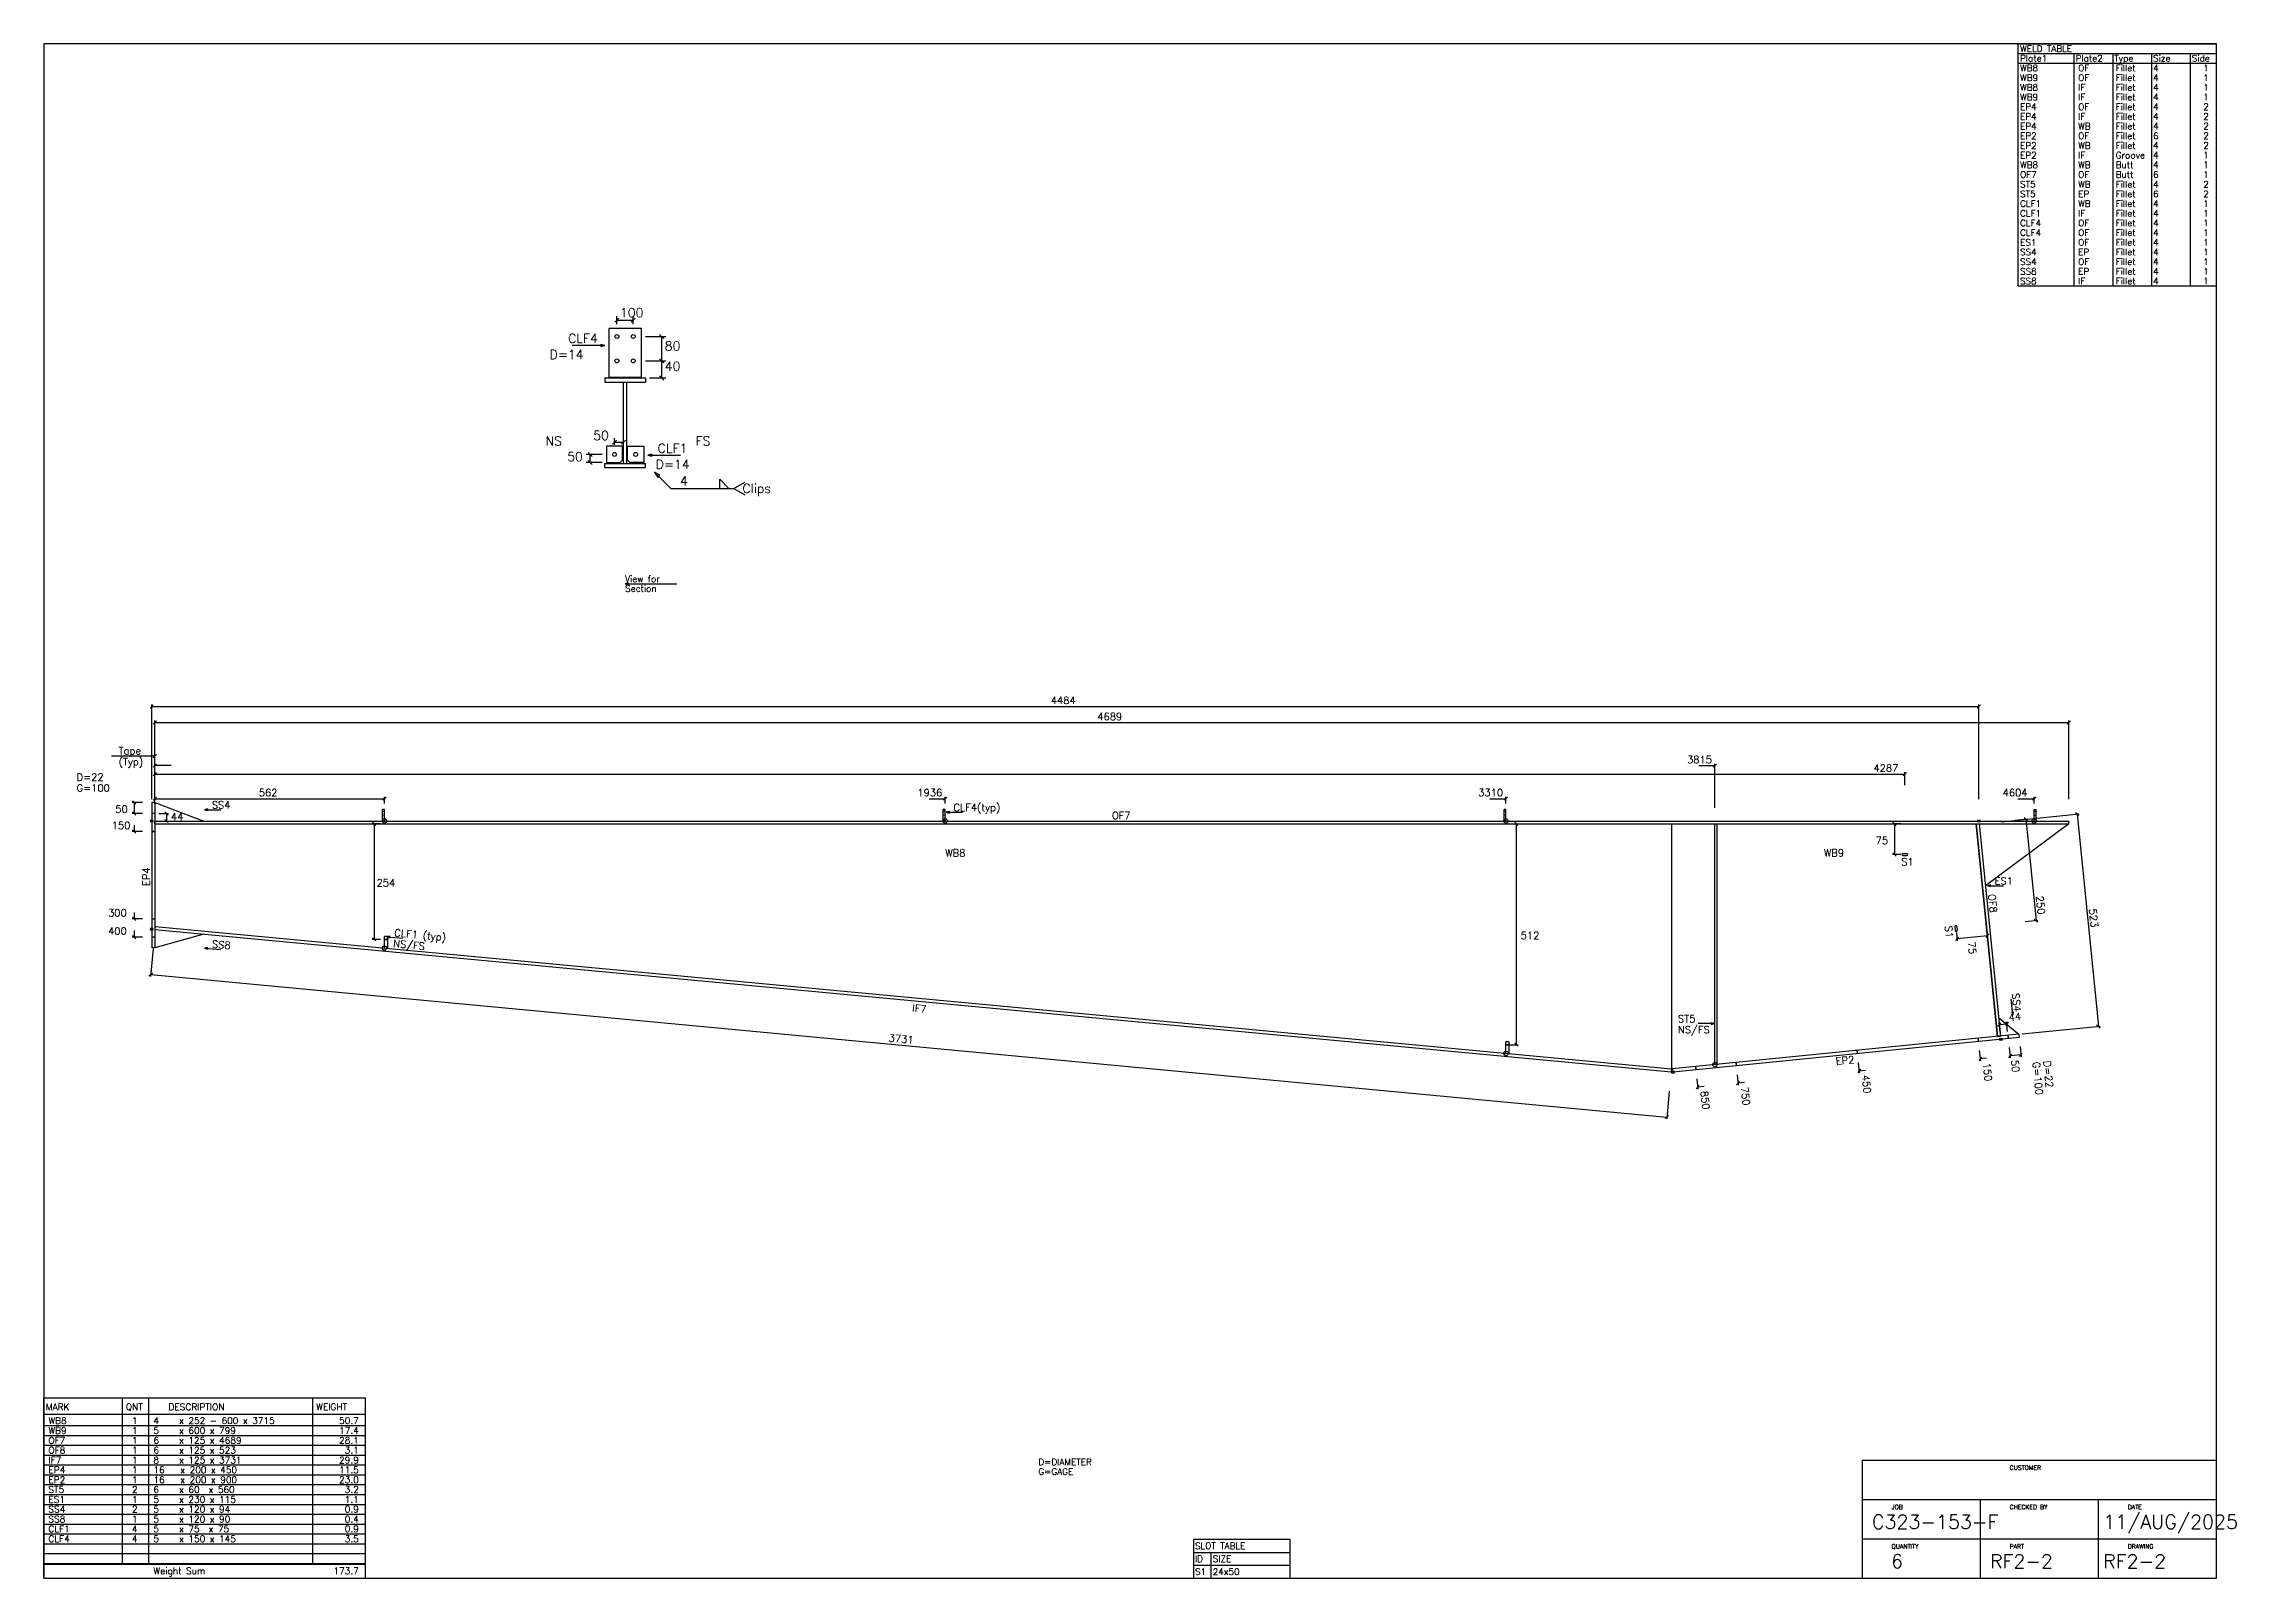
# Model space of a CAD drawing. Extents: x 0 to 849, y 0 to 594.
import ezdxf
from ezdxf.enums import TextEntityAlignment as Align

# ---------------------------------------------------------------- set-up
doc = ezdxf.new("R2010")
doc.units = 0
doc.linetypes.add('CONTIN', pattern=[0])
doc.linetypes.add('DASHED', pattern=[2.3812, 1.5875, -0.7937])
doc.layers.get('0').update_dxf_attribs({"linetype": 'CONTIN'})
for name, color, linetype in [('1', 7, 'CONTIN'), ('11', 7, 'CONTIN'), ('12', 2, 'CONTIN'), ('13', 2, 'CONTIN'), ('14', 7, 'CONTIN'), ('15', 6, 'CONTIN'), ('2', 7, 'CONTIN'), ('20', 7, 'CONTIN'), ('21', 7, 'CONTIN'), ('22', 7, 'CONTIN'), ('3', 1, 'CONTIN'), ('4', 1, 'CONTIN'), ('5', 7, 'CONTIN'), ('6', 4, 'CONTIN'), ('7', 3, 'DASHED'), ('9', 7, 'CONTIN')]:
    doc.layers.add(name, color=color, linetype=linetype)
doc.styles.add('SIMPLEX', font='SIMPLEX')

# ---------------------------------------------------------------- blocks, each defined once
blk = doc.blocks.new('SLOTTD')
at = {"layer": '6'}
for p, q in [((-25.4, 12.7), (25.4, 12.7)), ((-25.4, -12.7), (25.4, -12.7))]:
    blk.add_line(p, q, dxfattribs=at)
for centre, start, end in [((-25.4, 0), 90, 270), ((25.4, 0), 270, 90)]:
    blk.add_arc(centre, 12.7, start, end, dxfattribs=at)
blk = doc.blocks.new('ARROW')
at = {"layer": '2'}
blk.add_line((-0.635, -0.635), (0.635, 0.635), dxfattribs=at)
blk = doc.blocks.new('FLGHOL')
at = {"layer": '6'}
blk.add_solid([(-6.35, 0), (6.35, 0), (-6.35, 25.4), (6.35, 25.4)], dxfattribs=at)
blk = doc.blocks.new('GRTCLPB')
at = {"layer": '13'}
for p, q in [((-12.7, 0), (-12.7, 152.4)), ((-12.7, 152.4), (12.7, 152.4)), ((-12.7, 0), (12.7, 0)), ((12.7, 0), (12.7, 152.4))]:
    blk.add_line(p, q, dxfattribs=at)
at = {"layer": '6'}
for points in [[(-12.7, 119.38), (12.7, 119.38), (-12.7, 134.62), (12.7, 134.62)], [(-12.7, 68.58), (12.7, 68.58), (-12.7, 83.82), (12.7, 83.82)]]:
    blk.add_solid(points, dxfattribs=at)
blk = doc.blocks.new('ARROWP')
for p, q in [((0, 0), (-1.27, 0.317)), ((-1.27, 0.317), (-1.27, -0.317)), ((-1.27, -0.317), (0, 0))]:
    blk.add_line(p, q)
blk = doc.blocks.new('BRCCLP', base_point=(12.7, 0))
at = {"layer": '1'}
blk.add_solid([(-12.7, 68.58), (12.7, 68.58), (-12.7, 83.82), (12.7, 83.82)], dxfattribs=at)
at = {"layer": '2'}
for p in [(-12.7, 101.6), (12.7, 0)]:
    blk.add_line(p, (12.7, 101.6), dxfattribs=at)
blk = doc.blocks.new('CIRCLE')
at = {"layer": '1'}
blk.add_circle((0, 0), 10.2, dxfattribs=at)
blk = doc.blocks.new('ASMPIECE', base_point=(4707.6, 8732.413))
at = {"layer": '1'}
for p, q in [((4707.6, 8739.55), (9396.55, 8739.551)), ((4707.6, 8732.412), (4707.6, 8739.55)), ((4707.6, 8732.412), (4707.6, 8480.909)), ((4707.6, 8732.412), (9396.55, 8732.412)), ((8423.068, 8732.413), (8423.067, 8131.915)), ((9222.082, 8211.815), (9170.022, 8732.412)), ((9170.094, 8731.702), (9177.196, 8732.412)), ((9170.094, 8731.702), (9222.082, 8211.815)), ((9177.196, 8732.412), (9229.185, 8212.525)), ((9396.55, 8732.412), (9192.36, 8580.769)), ((9396.55, 8732.412), (9396.55, 8739.551)), ((4708.348, 8480.84), (4707.6, 8473.74)), ((4707.6, 8473.74), (8422.399, 8124.807)), ((4708.348, 8480.84), (8423.067, 8131.915)), ((5277.138, 8456.637), (5277.138, 8427.413)), ((8024.838, 8198.544), (8024.838, 8169.32)), ((9222.082, 8211.815), (9229.185, 8212.525)), ((8423.067, 8131.915), (8422.399, 8124.807))]:
    blk.add_line(p, q, dxfattribs=at)
at = {"layer": '12'}
for p, q in [((4707.6, 8784.838), (4699.668, 8784.838)), ((4699.668, 8784.838), (4699.668, 8428.483)), ((4707.6, 8784.838), (4707.6, 8428.483)), ((4707.6, 8428.483), (4699.668, 8428.483)), ((9274.248, 8217.032), (8426.052, 8132.213)), ((9275.038, 8209.141), (8426.842, 8124.321)), ((9274.248, 8217.032), (9275.038, 8209.141)), ((8426.052, 8132.213), (8426.842, 8124.321))]:
    blk.add_line(p, q, dxfattribs=at)
at = {"layer": '15'}
for centre in [(5270, 8739.55), (6643.801, 8739.55), (8017.7, 8739.551), (9311.599, 8739.551), (5270, 8428.083), (8017.7, 8169.99), (8529.615, 8142.807)]:
    blk.add_circle(centre, 5.33, dxfattribs=at)
at = {"layer": '2'}
for p, q in [((4699.668, 8793.458), (4699.668, 9025.081)), ((9176.482, 8793.459), (9176.482, 9025.081)), ((4699.668, 9020.322), (9176.482, 9020.323)), ((4707.6, 8793.458), (4707.6, 8985.424)), ((4707.6, 8980.665), (9396.55, 8980.666)), ((9396.55, 8793.459), (9396.55, 8985.424)), ((4707.6, 8786.32), (4707.6, 8879.937)), ((4747.256, 8875.178), (4707.6, 8875.178)), ((8489.958, 8875.179), (8529.615, 8875.179)), ((8529.615, 8772.07), (8529.615, 8879.938)), ((4707.6, 8827.589), (4707.6, 8859.314)), ((4707.6, 8854.557), (8995.021, 8854.558)), ((8995.021, 8827.591), (8995.021, 8859.316)), ((4677.46, 8784.838), (4652.08, 8784.838)), ((4677.46, 8758.188), (4652.08, 8758.188)), ((4656.839, 8784.838), (4656.839, 8758.188)), ((4707.6, 8782.38), (4707.6, 8799.036)), ((4707.6, 8794.277), (5270, 8794.277)), ((4717.117, 8758.188), (4740.912, 8758.188)), ((4736.153, 8758.188), (4736.153, 8739.55)), ((5270, 8782.38), (5270, 8799.036)), ((6604.143, 8794.277), (6643.8, 8794.277)), ((6643.8, 8782.38), (6643.8, 8799.036)), ((7978.042, 8794.277), (8017.7, 8794.277)), ((8017.7, 8782.381), (8017.7, 8799.037)), ((9230.837, 8737.775), (9421.85, 8756.877)), ((9271.942, 8794.277), (9311.6, 8794.277)), ((9311.6, 8782.381), (9311.6, 8799.037)), ((9417.114, 8756.403), (9469.103, 8236.518)), ((4677.46, 8713.772), (4652.08, 8713.772)), ((4656.839, 8729.635), (4656.839, 8713.772)), ((4717.117, 8739.55), (4740.912, 8739.55)), ((5260.482, 8732.412), (5239.86, 8732.412)), ((5244.619, 8732.412), (5244.619, 8449.498)), ((8027.218, 8732.413), (8047.84, 8732.413)), ((8043.081, 8732.413), (8043.081, 8191.405)), ((8985.503, 8732.413), (8964.881, 8732.413)), ((8969.64, 8732.413), (8969.64, 8657.413)), ((9264.727, 8741.883), (9296.295, 8745.04)), ((9291.559, 8744.566), (9316.436, 8495.807)), ((8985.503, 8657.413), (8964.881, 8657.413)), ((4677.46, 8499.549), (4652.08, 8499.549)), ((4656.839, 8515.411), (4656.839, 8499.549)), ((9289.603, 8493.123), (9321.171, 8496.28)), ((4677.46, 8455.133), (4652.08, 8455.133)), ((4656.839, 8470.995), (4656.839, 8455.133)), ((5260.482, 8449.498), (5239.86, 8449.498)), ((9121.218, 8466.719), (9123.27, 8446.199)), ((9197.424, 8458.397), (9122.796, 8450.935)), ((9195.846, 8474.182), (9197.897, 8453.662)), ((4697.215, 8363.188), (8412.015, 8014.254)), ((9228.237, 8221.996), (9225.869, 8245.673)), ((9226.343, 8240.938), (9244.89, 8242.792)), ((9246.784, 8223.852), (9244.416, 8247.527)), ((9282.825, 8217.89), (9473.838, 8236.991)), ((8027.218, 8191.405), (8047.84, 8191.405)), ((9177.457, 8177.063), (9179.982, 8151.809)), ((9250.73, 8184.391), (9253.256, 8159.137)), ((9279.3, 8166.524), (9252.782, 8163.872)), ((9277.247, 8187.043), (9279.773, 8161.789)), ((8584.415, 8117.759), (8586.94, 8092.505)), ((8880.936, 8147.412), (8883.461, 8122.158)), ((8898.771, 8128.471), (8882.987, 8126.893)), ((9195.293, 8158.123), (9179.509, 8156.544)), ((8417.949, 8077.427), (8411.57, 8009.516)), ((8485.574, 8107.875), (8488.1, 8082.621)), ((8503.41, 8088.935), (8487.626, 8087.356)), ((8602.251, 8098.819), (8586.467, 8097.241))]:
    blk.add_line(p, q, dxfattribs=at)
at = {"layer": '3'}
for p, q in [((4707.6, 8787.139), (4707.6, 8945.767)), ((4707.6, 8898.179), (4601.001, 8898.179)), ((4829.186, 8767.071), (4868.843, 8767.071)), ((6646.18, 8760.965), (6685.837, 8760.965)), ((9197.119, 8580.769), (9236.776, 8580.769)), ((5275.405, 8456.064), (5314.888, 8452.356)), ((4703.149, 8426.36), (4696.771, 8358.448)), ((4828.653, 8428.335), (4868.137, 8424.627)), ((9259.809, 8263.39), (9255.862, 8302.851)), ((8528.022, 8243.009), (8488.365, 8243.007))]:
    blk.add_line(p, q, dxfattribs=at)
at = {"layer": '9'}
for p, q in [((4707.6, 8784.838), (4827.6, 8739.55)), ((8529.615, 8142.807), (8529.634, 8732.413)), ((8529.634, 8732.413), (8534.394, 8732.413)), ((8534.394, 8732.413), (8534.375, 8142.807)), ((4827.074, 8462.518), (4707.6, 8428.483)), ((9224.609, 8258.275), (9274.248, 8217.032))]:
    blk.add_line(p, q, dxfattribs=at)
at = {"layer": '1', "yscale": 0.187, "zscale": 0.187}
for p, xscale in [((5267.62, 8739.55), -0.187), ((6641.421, 8739.55), -0.187), ((8015.321, 8739.551), -0.187), ((9313.979, 8739.551), 0.187)]:
    blk.add_blockref('GRTCLPB', p, dxfattribs=dict(at, xscale=xscale))
at = {"layer": '15', "xscale": 0.312, "yscale": 0.312, "zscale": 0.312}
for p in [(4699.668, 8739.55), (9176.482, 8739.551), (4699.668, 8474.485), (9229.974, 8204.634), (8426.842, 8124.321)]:
    blk.add_blockref('CIRCLE', p, dxfattribs=at)
at = {"layer": '2', "xscale": 6.245, "yscale": 6.245, "zscale": 6.245}
for p, rotation in [((4699.668, 9020.322), 180), ((4707.6, 8980.665), 180), ((4707.6, 8875.178), 180), ((4707.6, 8854.557), 180), ((4656.839, 8784.838), 90), ((4656.839, 8758.188), -90), ((4707.6, 8794.277), 180), ((4736.153, 8758.188), 90), ((9417.114, 8756.403), 95.711), ((4656.839, 8713.772), -90), ((4736.153, 8739.55), -90), ((5244.619, 8732.412), 90), ((8043.081, 8732.413), 90), ((8969.64, 8732.413), 90), ((9291.559, 8744.566), 95.711), ((8969.64, 8657.413), -90), ((4656.839, 8499.549), -90), ((9316.436, 8495.807), -84.289), ((4656.839, 8455.133), -90), ((5244.619, 8449.498), -90), ((9122.796, 8450.935), -174.289), ((9197.424, 8458.397), 5.711), ((9226.343, 8240.938), 365.711), ((9244.89, 8242.792), 185.711), ((9469.103, 8236.518), -84.289), ((8043.081, 8191.405), -90), ((9252.782, 8163.872), -174.289), ((9279.3, 8166.524), 5.711), ((8882.987, 8126.893), -174.289), ((9179.509, 8156.544), -174.289), ((8487.626, 8087.356), -174.289), ((8586.467, 8097.241), -174.289), ((8412.015, 8014.254), -5.366)]:
    blk.add_blockref('ARROW', p, dxfattribs=dict(at, rotation=rotation))
for p in [(9176.482, 9020.323), (9396.55, 8980.666), (8529.615, 8875.179), (8995.021, 8854.558), (5270, 8794.277), (6643.8, 8794.277), (8017.7, 8794.277), (9311.6, 8794.277)]:
    blk.add_blockref('ARROW', p, dxfattribs=at)
at = {"layer": '3', "xscale": 6.245, "yscale": 6.245, "zscale": 6.245}
blk.add_blockref('ARROW', (4707.6, 8898.179), dxfattribs=at)
for name, p, rotation in [('ARROWP', (4829.186, 8767.071), 180), ('ARROWP', (6646.18, 8760.965), 180), ('ARROWP', (9197.119, 8580.769), 180), ('ARROWP', (5275.405, 8456.064), 174.634), ('ARROWP', (4828.653, 8428.335), 174.634), ('ARROW', (4697.215, 8363.188), 174.634), ('ARROWP', (8528.022, 8243.009), 0.004), ('ARROWP', (9259.809, 8263.39), -84.289)]:
    blk.add_blockref(name, p, dxfattribs=dict(at, rotation=rotation))
at = {"layer": '6'}
for name, p, xscale, yscale, zscale, rotation in [('FLGHOL', (4699.668, 8758.188), 0.281, 0.312, 0.312, -90), ('FLGHOL', (4699.668, 8713.772), 0.281, 0.312, 0.312, -90), ('FLGHOL', (4699.668, 8499.549), 0.281, 0.312, 0.312, -90), ('FLGHOL', (4699.668, 8455.133), 0.281, 0.312, 0.312, -90), ('SLOTTD', (9120.271, 8476.189), 0.187, 0.187, 0.187, -84.289), ('FLGHOL', (8877.937, 8177.401), 0.281, 0.312, 0.312, -174.289), ('FLGHOL', (9174.458, 8207.053), 0.281, 0.312, 0.312, -174.289), ('FLGHOL', (9247.731, 8214.381), 0.281, 0.312, 0.312, -174.289), ('FLGHOL', (8482.575, 8137.865), 0.281, 0.312, 0.312, -174.289), ('FLGHOL', (8581.416, 8147.749), 0.281, 0.312, 0.312, -174.289)]:
    blk.add_blockref(name, p, dxfattribs=dict(at, xscale=xscale, yscale=yscale, zscale=zscale, rotation=rotation))
at = {"layer": '6', "xscale": 0.187, "yscale": 0.187, "zscale": 0.187}
blk.add_blockref('SLOTTD', (8995.021, 8657.413), dxfattribs=at)
at = {"layer": '7', "xscale": -0.281, "yscale": 0.281, "zscale": 0.281}
for p in [(5270, 8428.083), (8017.7, 8169.99)]:
    blk.add_blockref('BRCCLP', p, dxfattribs=at)
at = {"layer": '11', "style": 'SIMPLEX'}
for s, p in [('4484', (6902.543, 9026.244)), ('4689', (7016.542, 8986.587)), ('3815', (8461.512, 8881.102)), ('4287', (8918.034, 8860.479)), ('562', (4962.15, 8800.2)), ('1936', (6575.695, 8800.199)), ('3310', (7949.595, 8800.2)), ('4604', (9234.612, 8800.2)), ('50', (4610.625, 8759.669)), ('44', (4746.834, 8741.03)), ('150', (4601.742, 8719.694)), ('75', (8923.427, 8683.069)), ('254', (5250.542, 8579.11)), ('300', (4592.859, 8505.471)), ('400', (4592.859, 8461.055)), ('512', (8053.762, 8450.065))]:
    blk.add_text(s, height=17.766, dxfattribs=at).set_placement(p)
for s, rotation, p in [('250', -84.289, (9316.436, 8555.323)), ('523', -84.289, (9446.35, 8523.567)), ('75', -84.289, (9149.387, 8442.859)), ('44', 5.711, (9250.193, 8249.273)), ('3731', -5.366, (6504.592, 8199.367)), ('450', -84.289, (8889.942, 8116.854)), ('150', -84.289, (9186.464, 8146.506)), ('50', -84.289, (9255.318, 8153.391)), ('850', -84.289, (8494.581, 8077.318)), ('750', -84.289, (8593.422, 8087.202))]:
    blk.add_text(s, height=17.766, rotation=rotation, dxfattribs=at).set_placement(p)
at = {"layer": '21', "style": 'SIMPLEX'}
for s, p in [('G=100', (4515.66, 8811.487)), ('D=22', (4515.66, 8838.137))]:
    blk.add_text(s, height=17.766, dxfattribs=at).set_placement(p)
for s, p in [('G=100', (9307.868, 8148.656)), ('D=22', (9334.385, 8151.308))]:
    blk.add_text(s, height=17.766, rotation=-84.289, dxfattribs=at).set_placement(p)
at = {"layer": '3', "style": 'SIMPLEX'}
for s, p in [('Tape', (4618.768, 8902.62)), ('(Typ)', (4618.768, 8875.971)), ('SS4', (4846.953, 8770.033)), ('CLF4(typ)', (6663.946, 8763.926)), ('OF7', (7052.075, 8743.992)), ('WB8', (6643.85, 8652.464)), ('WB9', (8796.545, 8652.464)), ('S1', (8986.138, 8630.764)), ('ES1', (9214.886, 8583.729))]:
    blk.add_text(s, height=17.766, dxfattribs=at).set_placement(p)
for s, rotation, p in [('EP4', 90, (4695.227, 8580.011)), ('OF8', -84.289, (9198.949, 8559.521)), ('SS8', -5.366, (4846.619, 8429.622)), ('NS/FS', -5.366, (5290.878, 8430.818)), ('CLF1 (typ)', -5.366, (5293.371, 8457.352)), ('S1', -84.289, (9092.869, 8482.377)), ('IF7', -5.366, (6562.508, 8272.74)), ('SS4', -84.289, (9257.451, 8316.72)), ('ST5', 0.004, (8439.191, 8245.965)), ('NS/FS', 0.004, (8439.192, 8219.315)), ('EP2', 5.71, (8826.632, 8141.98))]:
    blk.add_text(s, height=17.766, rotation=rotation, dxfattribs=at).set_placement(p)
blk = doc.blocks.new('ASMPLATE')
at = {"layer": '14'}
for p, q in [((0, 0), (0, 69.85)), ((0, 69.85), (124.46, 69.85)), ((30.48, 5.398), (30.48, 69.85)), ((40.64, 5.398), (40.64, 69.85)), ((104.14, 5.398), (104.14, 69.85)), ((104.14, 5.398), (104.14, 69.85)), ((124.46, 5.398), (124.46, 69.85)), ((124.46, 0), (124.46, 69.85)), ((0, 63.5), (124.46, 63.5)), ((0, 59.055), (124.46, 59.055)), ((0, 55.245), (124.46, 55.245)), ((0, 51.435), (124.46, 51.435)), ((0, 47.625), (124.46, 47.625)), ((0, 43.815), (124.46, 43.815)), ((0, 40.005), (124.46, 40.005)), ((0, 36.195), (124.46, 36.195)), ((0, 32.385), (124.46, 32.385)), ((0, 28.575), (124.46, 28.575)), ((0, 24.765), (124.46, 24.765)), ((0, 20.955), (124.46, 20.955)), ((0, 17.145), (124.46, 17.145)), ((0, 13.335), (124.46, 13.335)), ((0, 9.525), (124.46, 9.525)), ((0, 5.715), (124.46, 5.715)), ((0, 5.398), (124.46, 5.398)), ((0, 0), (124.46, 0))]:
    blk.add_line(p, q, dxfattribs=at)
at = {"layer": '14', "style": 'SIMPLEX'}
for s, p in [('MARK', (0.762, 65.024)), ('WB8', (1.778, 59.69)), ('QNT', (31.75, 65.024)), ('  1', (30.607, 59.69)), ('4    x 252 - 600 x 3715', (42.418, 59.69)), ('DESCRIPTION', (48.26, 65.024)), ('WEIGHT', (105.41, 65.024)), ('WB9', (1.778, 55.88)), ('OF7', (1.778, 52.07)), ('  1', (30.607, 55.88)), ('  1', (30.607, 52.07)), ('5    x 600 x 799', (42.418, 55.88)), ('6    x 125 x 4689', (42.418, 52.07)), ('OF8', (1.778, 48.26)), ('IF7', (1.778, 44.45)), ('EP4', (1.778, 40.64)), ('  1', (30.607, 48.26)), ('  1', (30.607, 44.45)), ('  1', (30.607, 40.64)), ('8    x 125 x 3731', (42.418, 44.45)), ('6    x 125 x 523', (42.418, 48.26)), ('16   x 200 x 450', (42.418, 40.64)), ('ST5', (1.778, 33.02)), ('EP2', (1.778, 36.83)), ('  2', (30.607, 33.02)), ('  1', (30.607, 36.83)), ('6    x 60  x 560', (42.418, 33.02)), ('16   x 200 x 900', (42.418, 36.83)), ('SS4', (1.778, 25.4)), ('ES1', (1.778, 29.21)), ('  2', (30.607, 25.4)), ('  1', (30.607, 29.21)), ('5    x 230 x 115', (42.418, 29.21)), ('5    x 120 x 94', (42.418, 25.4)), ('SS8', (1.778, 21.59)), ('CLF1', (1.778, 17.78)), ('  4', (30.607, 17.78)), ('  1', (30.607, 21.59)), ('5    x 120 x 90', (42.418, 21.59)), ('5    x 75  x 75', (42.418, 17.78)), ('CLF4', (1.778, 13.97)), ('  4', (30.607, 13.97)), ('5    x 150 x 145', (42.418, 13.97)), ('Weight Sum', (42.418, 1.524))]:
    blk.add_text(s, height=2.54, dxfattribs=at).set_placement(p)
for s, p in [('   50.7', (121.92, 59.69)), ('   28.1', (121.92, 52.07)), ('   17.4', (121.92, 55.88)), ('   29.9', (121.92, 44.45)), ('   11.5', (121.92, 40.64)), ('    3.1', (121.92, 48.26)), ('   23.0', (121.92, 36.83)), ('    3.2', (121.92, 33.02)), ('    0.9', (121.92, 25.4)), ('    1.1', (121.92, 29.21)), ('    0.4', (121.92, 21.59)), ('    0.9', (121.92, 17.78)), ('    3.5', (121.92, 13.97)), ('  173.7', (121.92, 1.524))]:
    blk.add_text(s, height=2.54, dxfattribs=at).set_placement(p, align=Align.RIGHT)
blk = doc.blocks.new('ASMTITLE')
for p, q in [((0, 30.48), (91.44, 30.48)), ((0, 30.48), (0, 0)), ((91.44, 0), (91.44, 30.48)), ((0, 20.32), (91.44, 20.32)), ((30.48, 20.32), (30.48, 0)), ((60.96, 20.32), (60.96, 0)), ((0, 10.16), (91.44, 10.16)), ((0, 0), (91.44, 0))]:
    blk.add_line(p, q)
at = {"style": 'SIMPLEX'}
for s, height, p in [('CUSTOMER', 1.143, (38.1, 27.94)), ('JOB', 1.143, (7.62, 17.78)), ('CHECKED BY', 1.143, (38.1, 17.78)), ('11/AUG/2025', 3.607, (62.23, 12.7)), ('DATE', 1.143, (68.58, 17.78)), ('C323-153-F', 3.607, (2.54, 12.7)), ('QUANTITY', 1.143, (7.62, 7.62)), ('  6', 3.607, (2.54, 2.54)), ('RF2-2', 3.607, (33.02, 2.54)), ('PART', 1.143, (38.1, 7.62)), ('RF2-2', 3.607, (62.23, 2.54)), ('DRAWING', 1.143, (68.58, 7.62))]:
    blk.add_text(s, height=height, dxfattribs=at).set_placement(p)
blk = doc.blocks.new('ASMSECTN')
at = {"layer": '1'}
for p, q in [((-6.35, 27.94), (6.35, 27.94)), ((-6.35, 27.94), (-6.35, 26.67)), ((6.35, 27.94), (6.35, 26.67)), ((-6.35, 26.67), (6.35, 26.67)), ((-0.508, 1.27), (-0.508, 26.67)), ((0.508, 1.27), (0.508, 26.67)), ((-6.35, 0), (-6.35, 1.27)), ((-6.35, 1.27), (6.35, 1.27)), ((-6.35, 0), (6.35, 0)), ((6.35, 0), (6.35, 1.27))]:
    blk.add_line(p, q, dxfattribs=at)
at = {"layer": '13'}
for p, q in [((5.08, 43.434), (-5.08, 43.434)), ((-5.08, 43.434), (-5.08, 28.194)), ((5.08, 28.194), (5.08, 43.434)), ((-5.08, 28.194), (5.08, 28.194)), ((-0.762, 6.604), (-5.842, 6.604)), ((-5.842, 6.604), (-5.842, 1.524)), ((-5.842, 1.524), (-1.524, 1.524)), ((-0.762, 2.286), (-1.524, 1.524)), ((-0.762, 2.286), (-0.762, 6.604)), ((0.762, 6.604), (5.842, 6.604)), ((0.762, 2.286), (0.762, 6.604)), ((0.762, 2.286), (1.524, 1.524)), ((5.842, 1.524), (1.524, 1.524)), ((5.842, 6.604), (5.842, 1.524))]:
    blk.add_line(p, q, dxfattribs=at)
at = {"layer": '3'}
for p, q in [((-2.54, 44.704), (-2.54, 47.244)), ((-2.54, 45.974), (2.54, 45.974)), ((2.54, 44.704), (2.54, 47.244)), ((-6.35, 38.1), (-16.51, 38.1)), ((6.35, 40.894), (12.7, 40.894)), ((11.43, 27.94), (11.43, 40.894)), ((6.35, 33.274), (12.7, 33.274)), ((7.62, 27.94), (12.7, 27.94)), ((-3.302, 7.112), (-3.302, 9.144)), ((-3.302, 7.874), (-0.508, 7.874)), ((-0.508, 7.874), (-0.508, 9.144)), ((-7.112, 4.064), (-12.192, 4.064)), ((-7.112, 1.524), (-12.192, 1.524)), ((-10.922, 1.524), (-10.922, 4.064)), ((7.112, 3.81), (17.272, 3.81))]:
    blk.add_line(p, q, dxfattribs=at)
at = {"layer": '4'}
for p, q in [((9.195, -1.422), (14.315, -6.543)), ((14.315, -6.543), (33.091, -6.543)), ((29.535, -3.698), (32.38, -6.543)), ((29.535, -6.543), (29.535, -3.698)), ((33.091, -6.543), (33.945, -6.543)), ((33.945, -6.543), (37.358, -4.552)), ((33.945, -6.543), (37.358, -8.534))]:
    blk.add_line(p, q, dxfattribs=at)
at = {"layer": '1'}
for p, rotation in [((-2.54, 45.974), 180), ((11.43, 40.894), 90), ((11.43, 33.274), 270), ((11.43, 33.274), 90), ((11.43, 27.94), 270), ((-0.508, 7.874), 180), ((-10.922, 4.064), 270), ((-10.922, 1.524), 90)]:
    blk.add_blockref('ARROW', p, dxfattribs=dict(at, rotation=rotation))
at = {"layer": '1', "xscale": 0.06, "yscale": 0.06, "zscale": 0.06}
for p in [(-2.54, 40.894), (2.54, 40.894), (-2.54, 33.274), (2.54, 33.274), (-3.302, 4.064), (3.302, 4.064)]:
    blk.add_blockref('CIRCLE', p, dxfattribs=at)
at = {"layer": '1'}
for p in [(2.54, 45.974), (-3.302, 7.874)]:
    blk.add_blockref('ARROW', p, dxfattribs=at)
at = {"layer": '3'}
blk.add_blockref('ARROWP', (-6.35, 38.1), dxfattribs=at)
at = {"layer": '3', "rotation": 180}
blk.add_blockref('ARROWP', (7.112, 3.81), dxfattribs=at)
at = {"layer": '4', "xscale": 1.5, "yscale": 1.5, "zscale": 1.5, "rotation": 135}
blk.add_blockref('ARROWP', (9.195, -1.422), dxfattribs=at)
at = {"layer": '1', "style": 'SIMPLEX'}
for s, p in [('CLF4', (-17.78, 38.862)), ('CLF1', (10.16, 4.572))]:
    blk.add_text(s, height=2.845, dxfattribs=at).set_placement(p)
at = {"layer": '21', "style": 'SIMPLEX'}
for p in [(-23.571, 33.833), (9.55, -0.457)]:
    blk.add_text('D=14', height=2.845, dxfattribs=at).set_placement(p)
at = {"layer": '3', "style": 'SIMPLEX'}
for s, p in [('100', (-1.592, 46.922)), ('80', (12.378, 36.508)), ('40', (12.378, 30.158)), ('NS', (-24.841, 6.858)), ('50', (-9.94, 8.568)), ('FS', (21.996, 6.858)), ('50', (-18.068, 1.964))]:
    blk.add_text(s, height=2.845, dxfattribs=at).set_placement(p)
at = {"layer": '4', "style": 'SIMPLEX'}
blk.add_text('Clips', height=2.845, dxfattribs=at).set_placement((36.647, -7.965))
at = {"layer": '5', "style": 'SIMPLEX'}
blk.add_text('4', height=2.845, dxfattribs=at).set_placement((17.16, -5.595))
blk = doc.blocks.new('ASMBOLT')
at = {"layer": '21', "style": 'SIMPLEX'}
for s, p in [('G=GAGE', (0, 0)), ('D=DIAMETER', (0, 3.81))]:
    blk.add_text(s, height=2.54, dxfattribs=at).set_placement(p)
blk = doc.blocks.new('ASMVIEW')
at = {"layer": '21'}
blk.add_line((0, 0), (20.32, 0), dxfattribs=at)
at = {"layer": '21', "rotation": 180}
blk.add_blockref('ARROWP', (0, 0), dxfattribs=at)
at = {"layer": '21', "style": 'SIMPLEX'}
for s, p in [('View for', (0, 0.635)), ('Section', (0, -3.175))]:
    blk.add_text(s, height=2.54, dxfattribs=at).set_placement(p)
blk = doc.blocks.new('ASMSLOT')
for p, q in [((38.1, 15.24), (0, 15.24)), ((0, 15.24), (0, 0)), ((0, 10.16), (38.1, 10.16)), ((6.985, 0), (6.985, 10.16)), ((38.1, 0), (38.1, 15.24)), ((38.1, 0), (38.1, 10.16)), ((0, 5.08), (38.1, 5.08)), ((0, 0), (38.1, 0))]:
    blk.add_line(p, q)
at = {"style": 'SIMPLEX'}
for s, p in [('SLOT TABLE', (0.635, 11.43)), ('ID', (0.635, 6.35)), ('SIZE', (7.62, 6.35)), ('S1', (0.635, 1.27)), ('24x50', (7.62, 1.27))]:
    blk.add_text(s, height=2.54, dxfattribs=at).set_placement(p)
blk = doc.blocks.new('ASM_WELD', base_point=(0, 95.25))
at = {"layer": '20'}
for p, q in [((0, 95.25), (77.978, 95.25)), ((0, 0), (0, 95.25)), ((77.978, 0), (77.978, 95.25)), ((0, 91.44), (77.978, 91.44)), ((0, 87.63), (77.978, 87.63)), ((22.098, 0), (22.098, 91.44)), ((37.338, 0), (37.338, 91.44)), ((52.578, 0), (52.578, 91.44)), ((67.818, 0), (67.818, 91.44)), ((0, 0), (77.978, 0))]:
    blk.add_line(p, q, dxfattribs=at)
at = {"layer": '14', "style": 'SIMPLEX'}
for s, p in [('WELD TABLE', (0.762, 92.075)), ('WB8', (0.762, 84.455)), ('Plate1', (0.762, 88.265)), ('Plate2', (22.606, 88.265)), ('OF', (23.622, 84.455)), ('Type', (37.846, 88.265)), ('Fillet', (38.354, 84.455)), ('Size', (53.086, 88.265)), ('4', (53.086, 84.455)), ('Side', (68.326, 88.265)), ('  1', (69.342, 84.455)), ('WB9', (0.762, 80.645)), ('WB8', (0.762, 76.835)), ('OF', (23.622, 80.645)), ('IF', (23.622, 76.835)), ('Fillet', (38.354, 80.645)), ('Fillet', (38.354, 76.835)), ('4', (53.086, 80.645)), ('4', (53.086, 76.835)), ('  1', (69.342, 80.645)), ('  1', (69.342, 76.835)), ('WB9', (0.762, 73.025)), ('EP4', (0.762, 69.215)), ('OF', (23.622, 69.215)), ('IF', (23.622, 73.025)), ('Fillet', (38.354, 73.025)), ('Fillet', (38.354, 69.215)), ('4', (53.086, 73.025)), ('4', (53.086, 69.215)), ('  2', (69.342, 69.215)), ('  1', (69.342, 73.025)), ('EP4', (0.762, 65.405)), ('EP4', (0.762, 61.595)), ('WB', (23.622, 61.595)), ('IF', (23.622, 65.405)), ('Fillet', (38.354, 65.405)), ('Fillet', (38.354, 61.595)), ('Fillet', (38.354, 57.785)), ('4', (53.086, 65.405)), ('4', (53.086, 61.595)), ('  2', (69.342, 65.405)), ('  2', (69.342, 61.595)), ('EP2', (0.762, 57.785)), ('EP2', (0.762, 53.975)), ('EP2', (0.762, 50.165)), ('WB', (23.622, 53.975)), ('OF', (23.622, 57.785)), ('IF', (23.622, 50.165)), ('Groove', (38.354, 50.165)), ('Fillet', (38.354, 53.975)), ('4', (53.086, 53.975)), ('4', (53.086, 50.165)), ('6', (53.086, 57.785)), ('  2', (69.342, 57.785)), ('  2', (69.342, 53.975)), ('  1', (69.342, 50.165)), ('WB8', (0.762, 46.355)), ('OF7', (0.762, 42.545)), ('WB', (23.622, 46.355)), ('OF', (23.622, 42.545)), ('Butt', (38.354, 46.355)), ('Butt', (38.354, 42.545)), ('4', (53.086, 46.355)), ('6', (53.086, 42.545)), ('  1', (69.342, 46.355)), ('  1', (69.342, 42.545)), ('ST5', (0.762, 38.735)), ('ST5', (0.762, 34.925)), ('WB', (23.622, 38.735)), ('EP', (23.622, 34.925)), ('Fillet', (38.354, 38.735)), ('Fillet', (38.354, 34.925)), ('4', (53.086, 38.735)), ('6', (53.086, 34.925)), ('  2', (69.342, 38.735)), ('  2', (69.342, 34.925)), ('CLF1', (0.762, 31.115)), ('CLF1', (0.762, 27.305)), ('CLF4', (0.762, 23.495)), ('WB', (23.622, 31.115)), ('OF', (23.622, 23.495)), ('IF', (23.622, 27.305)), ('Fillet', (38.354, 31.115)), ('Fillet', (38.354, 27.305)), ('Fillet', (38.354, 23.495)), ('4', (53.086, 31.115)), ('4', (53.086, 27.305)), ('4', (53.086, 23.495)), ('  1', (69.342, 31.115)), ('  1', (69.342, 27.305)), ('  1', (69.342, 23.495)), ('CLF4', (0.762, 19.685)), ('ES1', (0.762, 15.875)), ('OF', (23.622, 19.685)), ('OF', (23.622, 15.875)), ('Fillet', (38.354, 19.685)), ('Fillet', (38.354, 15.875)), ('4', (53.086, 19.685)), ('4', (53.086, 15.875)), ('  1', (69.342, 19.685)), ('  1', (69.342, 15.875)), ('SS4', (0.762, 12.065)), ('SS4', (0.762, 8.255)), ('OF', (23.622, 8.255)), ('EP', (23.622, 12.065)), ('Fillet', (38.354, 12.065)), ('Fillet', (38.354, 8.255)), ('4', (53.086, 12.065)), ('4', (53.086, 8.255)), ('  1', (69.342, 12.065)), ('  1', (69.342, 8.255)), ('SS8', (0.762, 4.445)), ('SS8', (0.762, 0.635)), ('EP', (23.622, 4.445)), ('IF', (23.622, 0.635)), ('Fillet', (38.354, 4.445)), ('Fillet', (38.354, 0.635)), ('4', (53.086, 4.445)), ('4', (53.086, 0.635)), ('  1', (69.342, 4.445)), ('  1', (69.342, 0.635))]:
    blk.add_text(s, height=2.54, dxfattribs=at).set_placement(p)

msp = doc.modelspace()

# ---------------------------------------------------------------- linework, layer by layer
at = {"layer": '22'}
for p, q in [((841, 594), (0, 594)), ((0, 594), (0, 0)), ((841, 0), (841, 594)), ((0, 0), (841, 0))]:
    msp.add_line(p, q, dxfattribs=at)

# ---------------------------------------------------------------- block references
for name, p, xscale, yscale, zscale in [('ASM_WELD', (764.269, 594), 0.984, 0.984, 0.984), ('ASMSECTN', (225, 430), 1.24, 1.24, 1.24), ('ASMVIEW', (225, 385), 0.984, 0.984, 0.984), ('ASMPIECE', (43, 292), 0.158, 0.158, 0.158), ('ASMBOLT', (385, 40), 0.984, 0.984, 0.984), ('ASMTITLE', (703.84, 0), 1.5, 1.5, 1.5), ('ASMSLOT', (445, 0), 0.984, 0.984, 0.984)]:
    msp.add_blockref(name, p, dxfattribs=dict(xscale=xscale, yscale=yscale, zscale=zscale))
msp.add_blockref('ASMPLATE', (0, 0))

doc.saveas('drawing.dxf')
